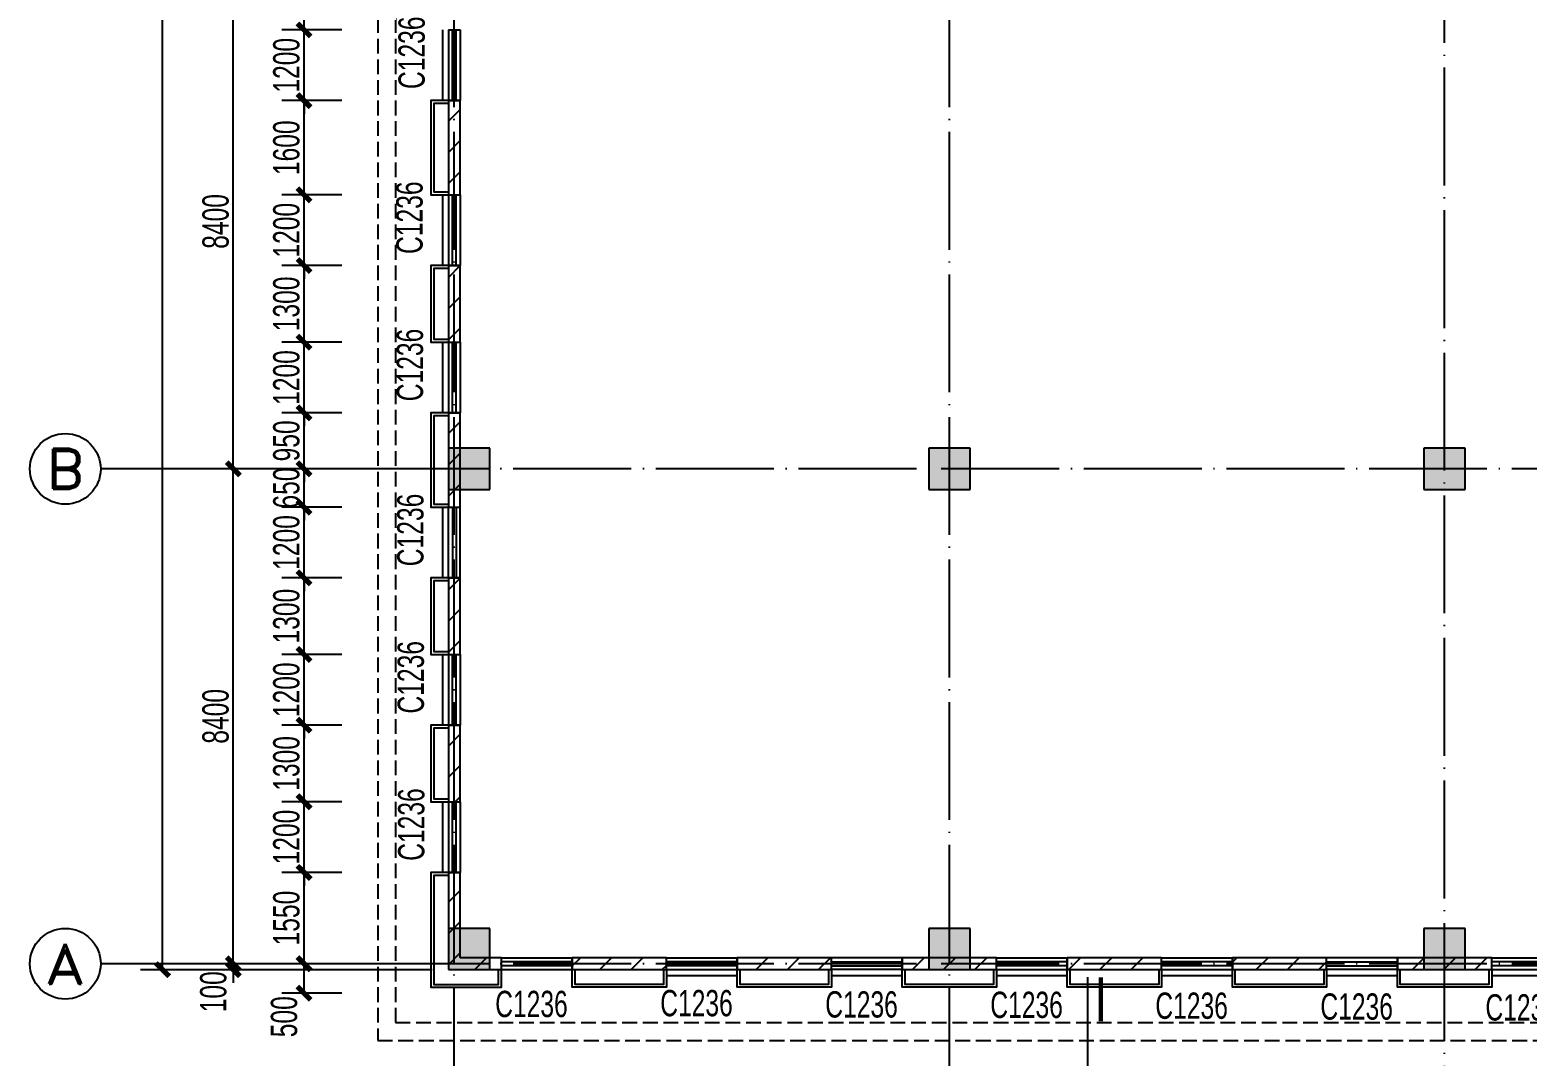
# Model space of a CAD drawing. Extents: x 1821501 to 1914341, y 446160 to 501460.
# Drawn here: x 1824241 to 1849641, y 455443 to 472860 of the extents above; entities that cross this region are included whole.
import ezdxf
from ezdxf.enums import TextEntityAlignment as Align

# ---------------------------------------------------------------- set-up
doc = ezdxf.new("R2010")
doc.units = 0
doc.header["$LTSCALE"] = 1000
doc.linetypes.add('11#平面图$0$DASH', pattern=[0.35, 0.25, -0.1])
doc.linetypes.add('11#平面图$0$DOTE', pattern=[2.42, 2, -0.2, 0.02, -0.2])
doc.layers.get('0').update_dxf_attribs({"linetype": 'CONTINUOUS'})
doc.layers.get('Defpoints').update_dxf_attribs({"linetype": 'CONTINUOUS'})
for name, color, linetype in [('11#平面图$0$A-Anno-Dims', 3, 'CONTINUOUS'), ('11#平面图$0$A-Anno-Note', 241, 'CONTINUOUS'), ('11#平面图$0$A-Grid', 222, '11#平面图$0$DOTE'), ('11#平面图$0$A-Grid-Iden', 11, 'CONTINUOUS'), ('11#平面图$0$A-Roof', 131, 'CONTINUOUS'), ('11#平面图$0$A-Wall-Patt', 13, 'CONTINUOUS'), ('11#平面图$0$PUB_HATCH', 8, 'CONTINUOUS'), ('11#平面图$0$S-Cols', 90, 'CONTINUOUS'), ('11#平面图$0$WALL', 2, 'CONTINUOUS'), ('11#平面图$0$WINDOW', 4, 'CONTINUOUS'), ('11#平面图$0$WINDOW_TEXT', 7, 'CONTINUOUS'), ('AXIS_TEXT', 7, 'CONTINUOUS')]:
    doc.layers.add(name, color=color, linetype=linetype)
doc.layers.add('11#平面图$0$尺寸标注-柱', color=3, linetype='CONTINUOUS', lineweight=18)
doc.styles.add('11#平面图$0$_TCH_AXIS', font='ROMAND', dxfattribs={"width": 0.7, "height": 5, "bigfont": 'JZFZ_CNB'})
doc.styles.add('11#平面图$0$_TCH_DIM_T3', font='JZFZ_ENA', dxfattribs={"width": 0.7, "bigfont": 'JZFZ_CNB'})
doc.styles.add('11#平面图$0$_TCH_WINDOW', font='JZFZ_ENA', dxfattribs={"width": 0.7, "height": 5, "bigfont": 'JZFZ_CNB'})
doc.styles.add('COMPLEX', font='COMPLEX')
doc.dimstyles.new('11#平面图$0$_TCH_ARCH&&150', dxfattribs={"dimtxt": 446.25, "dimasz": 225, "dimexe": 375, "dimexo": 375, "dimgap": 75, "dimtad": 1, "dimdec": 0, "dimzin": 0, "dimdsep": 46, "dimtxsty": '11#平面图$0$_TCH_DIM_T3', "dimblk": '11#平面图$0$_ArchTick', "dimcen": 0.09, "dimclrt": 7, "dimazin": 2, "dimtfac": 1, "dimtdec": 0, "dimtix": 1, "dimtmove": 2, "dimatfit": 3, "dimtolj": 1, "dimtzin": 0, "dimarcsym": 0})
pattern_1 = [(45, (0, 269.27), (-265.16515, 265.16515), [])]

# ---------------------------------------------------------------- blocks, each defined once
blk = doc.blocks.new('11#平面图$0$_ArchTick')
at = {"color": 0, "linetype": 'ByBlock', "const_width": 0.4}
blk.add_lwpolyline([(-0.5, -0.5), (0.5, 0.5)], dxfattribs=at)
blk = doc.blocks.new('*D291')
at = {"layer": '11#平面图$0$A-Grid-Iden', "color": 0, "lineweight": -2, "transparency": 16777216}
for p, q in [((1827691, 457010), (1827691, 457235)), ((1831066, 457010), (1827316, 457010)), ((1827691, 456910), (1827691, 457010)), ((1831066, 456910), (1827316, 456910)), ((1827691, 456910), (1827691, 456685))]:
    blk.add_line(p, q, dxfattribs=at)
at = {"layer": 'Defpoints', "color": 0, "transparency": 16777216}
for p in [(1827691, 457010), (1831441, 457010), (1831441, 456910)]:
    blk.add_point(p, dxfattribs=at)
at = {"layer": '11#平面图$0$A-Grid-Iden', "color": 0, "lineweight": -2, "transparency": 16777216, "xscale": 225, "yscale": 225, "zscale": 225}
for p, rotation in [((1827691, 457010), 270), ((1827691, 456910), 90)]:
    blk.add_blockref('11#平面图$0$_ArchTick', p, dxfattribs=dict(at, rotation=rotation))
at = {"layer": '11#平面图$0$A-Grid-Iden', "color": 7, "transparency": 16777216, "insert": (1827353, 456535), "char_height": 446.2, "attachment_point": 5, "rotation": 90, "style": '11#平面图$0$_TCH_DIM_T3'}
blk.add_mtext('\\A1;100', dxfattribs=at)
blk = doc.blocks.new('*D292')
at = {"layer": '11#平面图$0$A-Grid-Iden', "color": 0, "lineweight": -2, "transparency": 16777216}
for p, q in [((1831066, 465410), (1827316, 465410)), ((1827691, 457010), (1827691, 465410)), ((1831066, 457010), (1827316, 457010))]:
    blk.add_line(p, q, dxfattribs=at)
at = {"layer": 'Defpoints', "color": 0, "transparency": 16777216}
for p in [(1827691, 465410), (1831441, 465410), (1831441, 457010)]:
    blk.add_point(p, dxfattribs=at)
at = {"layer": '11#平面图$0$A-Grid-Iden', "color": 0, "lineweight": -2, "transparency": 16777216, "xscale": 225, "yscale": 225, "zscale": 225}
for p, rotation in [((1827691, 465410), 90), ((1827691, 457010), 270)]:
    blk.add_blockref('11#平面图$0$_ArchTick', p, dxfattribs=dict(at, rotation=rotation))
at = {"layer": '11#平面图$0$A-Grid-Iden', "color": 7, "transparency": 16777216, "insert": (1827392, 461210), "char_height": 446.2, "attachment_point": 5, "rotation": 90, "style": '11#平面图$0$_TCH_DIM_T3'}
blk.add_mtext('\\A1;8400', dxfattribs=at)
blk = doc.blocks.new('*D293')
at = {"layer": '11#平面图$0$A-Grid-Iden', "color": 0, "lineweight": -2, "transparency": 16777216}
for p, q in [((1831066, 473810), (1827316, 473810)), ((1827691, 465410), (1827691, 473810)), ((1831066, 465410), (1827316, 465410))]:
    blk.add_line(p, q, dxfattribs=at)
at = {"layer": 'Defpoints', "color": 0, "transparency": 16777216}
for p in [(1827691, 473810), (1831441, 473810), (1831441, 465410)]:
    blk.add_point(p, dxfattribs=at)
at = {"layer": '11#平面图$0$A-Grid-Iden', "color": 0, "lineweight": -2, "transparency": 16777216, "xscale": 225, "yscale": 225, "zscale": 225}
for p, rotation in [((1827691, 473810), 90), ((1827691, 465410), 270)]:
    blk.add_blockref('11#平面图$0$_ArchTick', p, dxfattribs=dict(at, rotation=rotation))
at = {"layer": '11#平面图$0$A-Grid-Iden', "color": 7, "transparency": 16777216, "insert": (1827392, 469610), "char_height": 446.2, "attachment_point": 5, "rotation": 90, "style": '11#平面图$0$_TCH_DIM_T3'}
blk.add_mtext('\\A1;8400', dxfattribs=at)
blk = doc.blocks.new('*D297')
at = {"layer": '11#平面图$0$A-Grid-Iden', "color": 0, "lineweight": -2, "transparency": 16777216}
for p, q in [((1830966, 490710), (1826116, 490710)), ((1826491, 456910), (1826491, 490710)), ((1830966, 456910), (1826116, 456910))]:
    blk.add_line(p, q, dxfattribs=at)
at = {"layer": 'Defpoints', "color": 0, "transparency": 16777216}
for p in [(1826491, 490710), (1831341, 490710), (1831341, 456910)]:
    blk.add_point(p, dxfattribs=at)
at = {"layer": '11#平面图$0$A-Grid-Iden', "color": 0, "lineweight": -2, "transparency": 16777216, "xscale": 225, "yscale": 225, "zscale": 225}
for p, rotation in [((1826491, 490710), 90), ((1826491, 456910), 270)]:
    blk.add_blockref('11#平面图$0$_ArchTick', p, dxfattribs=dict(at, rotation=rotation))
at = {"layer": '11#平面图$0$A-Grid-Iden', "color": 7, "transparency": 16777216, "insert": (1826192, 473810), "char_height": 446.2, "attachment_point": 5, "rotation": 90, "style": '11#平面图$0$_TCH_DIM_T3'}
blk.add_mtext('\\A1;33800', dxfattribs=at)
blk = doc.blocks.new('_AXISO')
blk.add_circle((0, 0), 0.5)
at = {"layer": 'AXIS_TEXT', "style": 'COMPLEX', "width": 1.041667}
blk.add_attdef('A', text='', height=0.56, dxfattribs=at).set_placement((-0.25, -0.28), (0.25, -0.28), align=Align.FIT)
blk = doc.blocks.new('11#平面图$0$$TCHSYS$WIN2D')
for p, q in [((-0.5, 0.5), (0.5, 0.5)), ((-0.5, 0.5), (-0.5, -0.5)), ((0.5, 0.5), (0.5, -0.5)), ((0.5, 0.167), (-0.5, 0.167)), ((0.5, -0.167), (-0.5, -0.167)), ((-0.5, -0.5), (0.5, -0.5))]:
    blk.add_line(p, q)
blk = doc.blocks.new('11#平面图$0$A$C7CF12DCB')
at = {"layer": '11#平面图$0$A-Wall-Patt'}
for points in [[(700, 8850), (0, 8850), (0, 8150), (700, 8150)], [(8850, 8850), (8150, 8850), (8150, 8150), (8850, 8150)], [(17250, 8850), (16550, 8850), (16550, 8150), (17250, 8150)], [(700, 700), (0, 700), (0, 0), (700, 0)], [(8850, 700), (8150, 700), (8150, 0), (8850, 0)], [(17250, 700), (16550, 700), (16550, 0), (17250, 0)]]:
    blk.add_hatch(color=256, dxfattribs=at).paths.add_polyline_path(points)
at = {"layer": '11#平面图$0$S-Cols'}
for p, q in [((700, 8850), (0, 8850)), ((0, 8850), (0, 8150)), ((700, 8150), (700, 8850)), ((8850, 8850), (8150, 8850)), ((8150, 8850), (8150, 8150)), ((8850, 8150), (8850, 8850)), ((17250, 8850), (16550, 8850)), ((16550, 8850), (16550, 8150)), ((17250, 8150), (17250, 8850)), ((0, 8150), (700, 8150)), ((8150, 8150), (8850, 8150)), ((16550, 8150), (17250, 8150)), ((700, 700), (0, 700)), ((0, 700), (0, 0)), ((700, 0), (700, 700)), ((8850, 700), (8150, 700)), ((8150, 700), (8150, 0)), ((8850, 0), (8850, 700)), ((17250, 700), (16550, 700)), ((16550, 700), (16550, 0)), ((17250, 0), (17250, 700)), ((0, 0), (700, 0)), ((8150, 0), (8850, 0)), ((16550, 0), (17250, 0))]:
    blk.add_line(p, q, dxfattribs=at)
blk = doc.blocks.new('*D167')
at = {"layer": '11#平面图$0$A-Anno-Dims', "color": 0, "lineweight": -2, "transparency": 16777216}
for p, q in [((1149, 5325), (134, 5325)), ((509, 4825), (509, 5325)), ((1149, 4825), (134, 4825))]:
    blk.add_line(p, q, dxfattribs=at)
at = {"layer": 'Defpoints', "color": 0, "transparency": 16777216}
for p in [(509, 5325), (1524, 5325), (1524, 4825)]:
    blk.add_point(p, dxfattribs=at)
at = {"layer": '11#平面图$0$A-Anno-Dims', "color": 0, "lineweight": -2, "transparency": 16777216, "xscale": 225, "yscale": 225, "zscale": 225}
for p, rotation in [((509, 5325), 90), ((509, 4825), 270)]:
    blk.add_blockref('11#平面图$0$_ArchTick', p, dxfattribs=dict(at, rotation=rotation))
at = {"layer": '11#平面图$0$A-Anno-Dims', "color": 7, "transparency": 16777216, "insert": (172, 4426), "char_height": 446.2, "attachment_point": 5, "rotation": 90, "style": '11#平面图$0$_TCH_DIM_T3'}
blk.add_mtext('\\A1;500', dxfattribs=at)
blk = doc.blocks.new('*D168')
at = {"layer": '11#平面图$0$A-Anno-Dims', "color": 0, "lineweight": -2, "transparency": 16777216}
for p, q in [((1149, 6875), (134, 6875)), ((509, 5325), (509, 6875)), ((1149, 5325), (134, 5325))]:
    blk.add_line(p, q, dxfattribs=at)
at = {"layer": 'Defpoints', "color": 0, "transparency": 16777216}
for p in [(509, 6875), (1524, 6875), (1524, 5325)]:
    blk.add_point(p, dxfattribs=at)
at = {"layer": '11#平面图$0$A-Anno-Dims', "color": 0, "lineweight": -2, "transparency": 16777216, "xscale": 225, "yscale": 225, "zscale": 225}
for p, rotation in [((509, 6875), 90), ((509, 5325), 270)]:
    blk.add_blockref('11#平面图$0$_ArchTick', p, dxfattribs=dict(at, rotation=rotation))
at = {"layer": '11#平面图$0$A-Anno-Dims', "color": 7, "transparency": 16777216, "insert": (211, 6100), "char_height": 446.2, "attachment_point": 5, "rotation": 90, "style": '11#平面图$0$_TCH_DIM_T3'}
blk.add_mtext('\\A1;1550', dxfattribs=at)
blk = doc.blocks.new('*D169')
at = {"layer": '11#平面图$0$A-Anno-Dims', "color": 0, "lineweight": -2, "transparency": 16777216}
for p, q in [((509, 8075), (509, 8300)), ((1149, 8075), (134, 8075)), ((509, 6875), (509, 8075)), ((1149, 6875), (134, 6875)), ((509, 6875), (509, 6650))]:
    blk.add_line(p, q, dxfattribs=at)
at = {"layer": 'Defpoints', "color": 0, "transparency": 16777216}
for p in [(509, 8075), (1524, 8075), (1524, 6875)]:
    blk.add_point(p, dxfattribs=at)
at = {"layer": '11#平面图$0$A-Anno-Dims', "color": 0, "lineweight": -2, "transparency": 16777216, "xscale": 225, "yscale": 225, "zscale": 225}
for p, rotation in [((509, 8075), 270), ((509, 6875), 90)]:
    blk.add_blockref('11#平面图$0$_ArchTick', p, dxfattribs=dict(at, rotation=rotation))
at = {"layer": '11#平面图$0$A-Anno-Dims', "color": 7, "transparency": 16777216, "insert": (211, 7475), "char_height": 446.2, "attachment_point": 5, "rotation": 90, "style": '11#平面图$0$_TCH_DIM_T3'}
blk.add_mtext('\\A1;1200', dxfattribs=at)
blk = doc.blocks.new('*D170')
at = {"layer": '11#平面图$0$A-Anno-Dims', "color": 0, "lineweight": -2, "transparency": 16777216}
for p, q in [((1149, 9375), (134, 9375)), ((509, 8075), (509, 9375)), ((1149, 8075), (134, 8075))]:
    blk.add_line(p, q, dxfattribs=at)
at = {"layer": 'Defpoints', "color": 0, "transparency": 16777216}
for p in [(509, 9375), (1524, 9375), (1524, 8075)]:
    blk.add_point(p, dxfattribs=at)
at = {"layer": '11#平面图$0$A-Anno-Dims', "color": 0, "lineweight": -2, "transparency": 16777216, "xscale": 225, "yscale": 225, "zscale": 225}
for p, rotation in [((509, 9375), 90), ((509, 8075), 270)]:
    blk.add_blockref('11#平面图$0$_ArchTick', p, dxfattribs=dict(at, rotation=rotation))
at = {"layer": '11#平面图$0$A-Anno-Dims', "color": 7, "transparency": 16777216, "insert": (211, 8725), "char_height": 446.2, "attachment_point": 5, "rotation": 90, "style": '11#平面图$0$_TCH_DIM_T3'}
blk.add_mtext('\\A1;1300', dxfattribs=at)
blk = doc.blocks.new('*D171')
at = {"layer": '11#平面图$0$A-Anno-Dims', "color": 0, "lineweight": -2, "transparency": 16777216}
for p, q in [((509, 10575), (509, 10800)), ((1149, 10575), (134, 10575)), ((509, 9375), (509, 10575)), ((1149, 9375), (134, 9375)), ((509, 9375), (509, 9150))]:
    blk.add_line(p, q, dxfattribs=at)
at = {"layer": 'Defpoints', "color": 0, "transparency": 16777216}
for p in [(509, 10575), (1524, 10575), (1524, 9375)]:
    blk.add_point(p, dxfattribs=at)
at = {"layer": '11#平面图$0$A-Anno-Dims', "color": 0, "lineweight": -2, "transparency": 16777216, "xscale": 225, "yscale": 225, "zscale": 225}
for p, rotation in [((509, 10575), 270), ((509, 9375), 90)]:
    blk.add_blockref('11#平面图$0$_ArchTick', p, dxfattribs=dict(at, rotation=rotation))
at = {"layer": '11#平面图$0$A-Anno-Dims', "color": 7, "transparency": 16777216, "insert": (211, 9975), "char_height": 446.2, "attachment_point": 5, "rotation": 90, "style": '11#平面图$0$_TCH_DIM_T3'}
blk.add_mtext('\\A1;1200', dxfattribs=at)
blk = doc.blocks.new('*D172')
at = {"layer": '11#平面图$0$A-Anno-Dims', "color": 0, "lineweight": -2, "transparency": 16777216}
for p, q in [((1149, 11875), (134, 11875)), ((509, 10575), (509, 11875)), ((1149, 10575), (134, 10575))]:
    blk.add_line(p, q, dxfattribs=at)
at = {"layer": 'Defpoints', "color": 0, "transparency": 16777216}
for p in [(509, 11875), (1524, 11875), (1524, 10575)]:
    blk.add_point(p, dxfattribs=at)
at = {"layer": '11#平面图$0$A-Anno-Dims', "color": 0, "lineweight": -2, "transparency": 16777216, "xscale": 225, "yscale": 225, "zscale": 225}
for p, rotation in [((509, 11875), 90), ((509, 10575), 270)]:
    blk.add_blockref('11#平面图$0$_ArchTick', p, dxfattribs=dict(at, rotation=rotation))
at = {"layer": '11#平面图$0$A-Anno-Dims', "color": 7, "transparency": 16777216, "insert": (211, 11225), "char_height": 446.2, "attachment_point": 5, "rotation": 90, "style": '11#平面图$0$_TCH_DIM_T3'}
blk.add_mtext('\\A1;1300', dxfattribs=at)
blk = doc.blocks.new('*D173')
at = {"layer": '11#平面图$0$A-Anno-Dims', "color": 0, "lineweight": -2, "transparency": 16777216}
for p, q in [((509, 13075), (509, 13300)), ((1149, 13075), (134, 13075)), ((509, 11875), (509, 13075)), ((1149, 11875), (134, 11875)), ((509, 11875), (509, 11650))]:
    blk.add_line(p, q, dxfattribs=at)
at = {"layer": 'Defpoints', "color": 0, "transparency": 16777216}
for p in [(509, 13075), (1524, 13075), (1524, 11875)]:
    blk.add_point(p, dxfattribs=at)
at = {"layer": '11#平面图$0$A-Anno-Dims', "color": 0, "lineweight": -2, "transparency": 16777216, "xscale": 225, "yscale": 225, "zscale": 225}
for p, rotation in [((509, 13075), 270), ((509, 11875), 90)]:
    blk.add_blockref('11#平面图$0$_ArchTick', p, dxfattribs=dict(at, rotation=rotation))
at = {"layer": '11#平面图$0$A-Anno-Dims', "color": 7, "transparency": 16777216, "insert": (211, 12475), "char_height": 446.2, "attachment_point": 5, "rotation": 90, "style": '11#平面图$0$_TCH_DIM_T3'}
blk.add_mtext('\\A1;1200', dxfattribs=at)
blk = doc.blocks.new('*D174')
at = {"layer": '11#平面图$0$A-Anno-Dims', "color": 0, "lineweight": -2, "transparency": 16777216}
for p, q in [((1149, 13725), (134, 13725)), ((509, 13725), (509, 13950)), ((509, 13075), (509, 13725)), ((1149, 13075), (134, 13075)), ((509, 13075), (509, 12850))]:
    blk.add_line(p, q, dxfattribs=at)
at = {"layer": 'Defpoints', "color": 0, "transparency": 16777216}
for p in [(509, 13725), (1524, 13725), (1524, 13075)]:
    blk.add_point(p, dxfattribs=at)
at = {"layer": '11#平面图$0$A-Anno-Dims', "color": 0, "lineweight": -2, "transparency": 16777216, "xscale": 225, "yscale": 225, "zscale": 225}
for p, rotation in [((509, 13725), 270), ((509, 13075), 90)]:
    blk.add_blockref('11#平面图$0$_ArchTick', p, dxfattribs=dict(at, rotation=rotation))
at = {"layer": '11#平面图$0$A-Anno-Dims', "color": 7, "transparency": 16777216, "insert": (211, 13400), "char_height": 446.2, "attachment_point": 5, "rotation": 90, "style": '11#平面图$0$_TCH_DIM_T3'}
blk.add_mtext('\\A1;650', dxfattribs=at)
blk = doc.blocks.new('*D175')
at = {"layer": '11#平面图$0$A-Anno-Dims', "color": 0, "lineweight": -2, "transparency": 16777216}
for p, q in [((509, 14675), (509, 14900)), ((1149, 14675), (134, 14675)), ((509, 13725), (509, 14675)), ((1149, 13725), (134, 13725)), ((509, 13725), (509, 13500))]:
    blk.add_line(p, q, dxfattribs=at)
at = {"layer": 'Defpoints', "color": 0, "transparency": 16777216}
for p in [(509, 14675), (1524, 14675), (1524, 13725)]:
    blk.add_point(p, dxfattribs=at)
at = {"layer": '11#平面图$0$A-Anno-Dims', "color": 0, "lineweight": -2, "transparency": 16777216, "xscale": 225, "yscale": 225, "zscale": 225}
for p, rotation in [((509, 14675), 270), ((509, 13725), 90)]:
    blk.add_blockref('11#平面图$0$_ArchTick', p, dxfattribs=dict(at, rotation=rotation))
at = {"layer": '11#平面图$0$A-Anno-Dims', "color": 7, "transparency": 16777216, "insert": (211, 14200), "char_height": 446.2, "attachment_point": 5, "rotation": 90, "style": '11#平面图$0$_TCH_DIM_T3'}
blk.add_mtext('\\A1;950', dxfattribs=at)
blk = doc.blocks.new('*D176')
at = {"layer": '11#平面图$0$A-Anno-Dims', "color": 0, "lineweight": -2, "transparency": 16777216}
for p, q in [((509, 15875), (509, 16100)), ((1149, 15875), (134, 15875)), ((509, 14675), (509, 15875)), ((1149, 14675), (134, 14675)), ((509, 14675), (509, 14450))]:
    blk.add_line(p, q, dxfattribs=at)
at = {"layer": 'Defpoints', "color": 0, "transparency": 16777216}
for p in [(509, 15875), (1524, 15875), (1524, 14675)]:
    blk.add_point(p, dxfattribs=at)
at = {"layer": '11#平面图$0$A-Anno-Dims', "color": 0, "lineweight": -2, "transparency": 16777216, "xscale": 225, "yscale": 225, "zscale": 225}
for p, rotation in [((509, 15875), 270), ((509, 14675), 90)]:
    blk.add_blockref('11#平面图$0$_ArchTick', p, dxfattribs=dict(at, rotation=rotation))
at = {"layer": '11#平面图$0$A-Anno-Dims', "color": 7, "transparency": 16777216, "insert": (211, 15275), "char_height": 446.2, "attachment_point": 5, "rotation": 90, "style": '11#平面图$0$_TCH_DIM_T3'}
blk.add_mtext('\\A1;1200', dxfattribs=at)
blk = doc.blocks.new('*D177')
at = {"layer": '11#平面图$0$A-Anno-Dims', "color": 0, "lineweight": -2, "transparency": 16777216}
for p, q in [((1149, 17175), (134, 17175)), ((509, 15875), (509, 17175)), ((1149, 15875), (134, 15875))]:
    blk.add_line(p, q, dxfattribs=at)
at = {"layer": 'Defpoints', "color": 0, "transparency": 16777216}
for p in [(509, 17175), (1524, 17175), (1524, 15875)]:
    blk.add_point(p, dxfattribs=at)
at = {"layer": '11#平面图$0$A-Anno-Dims', "color": 0, "lineweight": -2, "transparency": 16777216, "xscale": 225, "yscale": 225, "zscale": 225}
for p, rotation in [((509, 17175), 90), ((509, 15875), 270)]:
    blk.add_blockref('11#平面图$0$_ArchTick', p, dxfattribs=dict(at, rotation=rotation))
at = {"layer": '11#平面图$0$A-Anno-Dims', "color": 7, "transparency": 16777216, "insert": (211, 16525), "char_height": 446.2, "attachment_point": 5, "rotation": 90, "style": '11#平面图$0$_TCH_DIM_T3'}
blk.add_mtext('\\A1;1300', dxfattribs=at)
blk = doc.blocks.new('*D178')
at = {"layer": '11#平面图$0$A-Anno-Dims', "color": 0, "lineweight": -2, "transparency": 16777216}
for p, q in [((509, 18375), (509, 18600)), ((1149, 18375), (134, 18375)), ((509, 17175), (509, 18375)), ((1149, 17175), (134, 17175)), ((509, 17175), (509, 16950))]:
    blk.add_line(p, q, dxfattribs=at)
at = {"layer": 'Defpoints', "color": 0, "transparency": 16777216}
for p in [(509, 18375), (1524, 18375), (1524, 17175)]:
    blk.add_point(p, dxfattribs=at)
at = {"layer": '11#平面图$0$A-Anno-Dims', "color": 0, "lineweight": -2, "transparency": 16777216, "xscale": 225, "yscale": 225, "zscale": 225}
for p, rotation in [((509, 18375), 270), ((509, 17175), 90)]:
    blk.add_blockref('11#平面图$0$_ArchTick', p, dxfattribs=dict(at, rotation=rotation))
at = {"layer": '11#平面图$0$A-Anno-Dims', "color": 7, "transparency": 16777216, "insert": (211, 17775), "char_height": 446.2, "attachment_point": 5, "rotation": 90, "style": '11#平面图$0$_TCH_DIM_T3'}
blk.add_mtext('\\A1;1200', dxfattribs=at)
blk = doc.blocks.new('*D179')
at = {"layer": '11#平面图$0$A-Anno-Dims', "color": 0, "lineweight": -2, "transparency": 16777216}
for p, q in [((1149, 19975), (134, 19975)), ((509, 18375), (509, 19975)), ((1149, 18375), (134, 18375))]:
    blk.add_line(p, q, dxfattribs=at)
at = {"layer": 'Defpoints', "color": 0, "transparency": 16777216}
for p in [(509, 19975), (1524, 19975), (1524, 18375)]:
    blk.add_point(p, dxfattribs=at)
at = {"layer": '11#平面图$0$A-Anno-Dims', "color": 0, "lineweight": -2, "transparency": 16777216, "xscale": 225, "yscale": 225, "zscale": 225}
for p, rotation in [((509, 19975), 90), ((509, 18375), 270)]:
    blk.add_blockref('11#平面图$0$_ArchTick', p, dxfattribs=dict(at, rotation=rotation))
at = {"layer": '11#平面图$0$A-Anno-Dims', "color": 7, "transparency": 16777216, "insert": (211, 19175), "char_height": 446.2, "attachment_point": 5, "rotation": 90, "style": '11#平面图$0$_TCH_DIM_T3'}
blk.add_mtext('\\A1;1600', dxfattribs=at)
blk = doc.blocks.new('*D180')
at = {"layer": '11#平面图$0$A-Anno-Dims', "color": 0, "lineweight": -2, "transparency": 16777216}
for p, q in [((509, 21175), (509, 21400)), ((1149, 21175), (134, 21175)), ((509, 19975), (509, 21175)), ((1149, 19975), (134, 19975)), ((509, 19975), (509, 19750))]:
    blk.add_line(p, q, dxfattribs=at)
at = {"layer": 'Defpoints', "color": 0, "transparency": 16777216}
for p in [(509, 21175), (1524, 21175), (1524, 19975)]:
    blk.add_point(p, dxfattribs=at)
at = {"layer": '11#平面图$0$A-Anno-Dims', "color": 0, "lineweight": -2, "transparency": 16777216, "xscale": 225, "yscale": 225, "zscale": 225}
for p, rotation in [((509, 21175), 270), ((509, 19975), 90)]:
    blk.add_blockref('11#平面图$0$_ArchTick', p, dxfattribs=dict(at, rotation=rotation))
at = {"layer": '11#平面图$0$A-Anno-Dims', "color": 7, "transparency": 16777216, "insert": (211, 20575), "char_height": 446.2, "attachment_point": 5, "rotation": 90, "style": '11#平面图$0$_TCH_DIM_T3'}
blk.add_mtext('\\A1;1200', dxfattribs=at)
blk = doc.blocks.new('*D181')
at = {"layer": '11#平面图$0$A-Anno-Dims', "color": 0, "lineweight": -2, "transparency": 16777216}
for p, q in [((1149, 23075), (134, 23075)), ((509, 21175), (509, 23075)), ((1149, 21175), (134, 21175))]:
    blk.add_line(p, q, dxfattribs=at)
at = {"layer": 'Defpoints', "color": 0, "transparency": 16777216}
for p in [(509, 23075), (1524, 23075), (1524, 21175)]:
    blk.add_point(p, dxfattribs=at)
at = {"layer": '11#平面图$0$A-Anno-Dims', "color": 0, "lineweight": -2, "transparency": 16777216, "xscale": 225, "yscale": 225, "zscale": 225}
for p, rotation in [((509, 23075), 90), ((509, 21175), 270)]:
    blk.add_blockref('11#平面图$0$_ArchTick', p, dxfattribs=dict(at, rotation=rotation))
at = {"layer": '11#平面图$0$A-Anno-Dims', "color": 7, "transparency": 16777216, "insert": (211, 22125), "char_height": 446.2, "attachment_point": 5, "rotation": 90, "style": '11#平面图$0$_TCH_DIM_T3'}
blk.add_mtext('\\A1;1900', dxfattribs=at)
blk = doc.blocks.new('11#平面图$0$A$C124F583F')
at = {"layer": '11#平面图$0$A-Anno-Dims'}
for p1, p2, picture, middle in [((1524.2, 21175), (1524.2, 23075), '*D181', (211, 22125)), ((1524.2, 19975), (1524.2, 21175), '*D180', (211, 20575)), ((1524.2, 18375), (1524.2, 19975), '*D179', (211, 19175)), ((1524.2, 17175), (1524.2, 18375), '*D178', (211, 17775)), ((1524.2, 15875), (1524.2, 17175), '*D177', (211, 16525)), ((1524.2, 14675), (1524.2, 15875), '*D176', (211, 15275)), ((1524.2, 13725), (1524.2, 14675), '*D175', (211, 14200)), ((1524.2, 13075), (1524.2, 13725), '*D174', (211, 13400)), ((1524.2, 11875), (1524.2, 13075), '*D173', (211, 12475)), ((1524.2, 10575), (1524.2, 11875), '*D172', (211, 11225)), ((1524.2, 9375), (1524.2, 10575), '*D171', (211, 9975)), ((1524.2, 8075), (1524.2, 9375), '*D170', (211, 8725)), ((1524.2, 6875), (1524.2, 8075), '*D169', (211, 7475)), ((1524.2, 5325), (1524.2, 6875), '*D168', (211, 6100))]:
    dim = blk.add_aligned_dim(p1=p1, p2=p2, distance=1015, dimstyle='11#平面图$0$_TCH_ARCH&&150', dxfattribs=at)
    dim.commit()
    dim.dimension.update_dxf_attribs({"geometry": picture, "text_midpoint": middle})
dim = blk.add_linear_dim(base=(509.1, 5325), p1=(1524.2, 4825), p2=(1524.2, 5325), angle=90, dimstyle='11#平面图$0$_TCH_ARCH&&150', dxfattribs=at)
dim.commit()
dim.dimension.update_dxf_attribs({"geometry": '*D167', "text_midpoint": (171.6, 4425.6), "dimtype": 129})

msp = doc.modelspace()

# ---------------------------------------------------------------- hatches: boundary and pattern name
at = {"layer": '11#平面图$0$PUB_HATCH'}
h = msp.add_hatch(dxfattribs=at)
h.set_pattern_fill('普通砖', color=256, scale=150, style=0)
h.set_pattern_definition(pattern_1)
h.paths.add_polyline_path([(1831540.6, 470060.5), (1831540.6, 471660.5), (1831340.6, 471660.5), (1831340.6, 470060.5)])
h = msp.add_hatch(dxfattribs=at)
h.set_pattern_fill('普通砖', color=256, scale=150, style=0)
h.set_pattern_definition(pattern_1)
h.paths.add_polyline_path([(1831540.6, 467560.5), (1831540.6, 468860.5), (1831340.6, 468860.5), (1831340.6, 467560.5)])
h = msp.add_hatch(dxfattribs=at)
h.set_pattern_fill('普通砖', color=256, scale=150, style=0)
h.set_pattern_definition(pattern_1)
h.paths.add_polyline_path([(1831540.6, 464760.5), (1831540.6, 466360.5), (1831340.6, 466360.5), (1831340.6, 464760.5)])
h = msp.add_hatch(dxfattribs=at)
h.set_pattern_fill('普通砖', color=256, scale=150, style=0)
h.set_pattern_definition(pattern_1)
h.paths.add_polyline_path([(1831540.6, 462260.5), (1831540.6, 463560.5), (1831340.6, 463560.5), (1831340.6, 462260.5)])
h = msp.add_hatch(dxfattribs=at)
h.set_pattern_fill('普通砖', color=256, scale=150, style=0)
h.set_pattern_definition(pattern_1)
h.paths.add_polyline_path([(1831540.6, 459760.5), (1831540.6, 461060.5), (1831340.6, 461060.5), (1831340.6, 459760.5)])
h = msp.add_hatch(dxfattribs=at)
h.set_pattern_fill('普通砖', color=256, scale=150, style=0)
h.set_pattern_definition(pattern_1)
h.paths.add_polyline_path([(1831540.6, 457110.5), (1831540.6, 458560.5), (1831340.6, 458560.5), (1831340.6, 456910.5)])
h = msp.add_hatch(dxfattribs=at)
h.set_pattern_fill('普通砖', color=256, scale=150, style=0)
h.set_pattern_definition(pattern_1)
h.paths.add_polyline_path([(1831340.6, 456910.5), (1832240.6, 456910.5), (1832240.6, 457110.5), (1831540.6, 457110.5)])
h = msp.add_hatch(dxfattribs=at)
h.set_pattern_fill('普通砖', color=256, scale=150, style=0)
h.set_pattern_definition(pattern_1)
h.paths.add_polyline_path([(1835040.6, 457110.5), (1833440.6, 457110.5), (1833440.6, 456910.5), (1835040.6, 456910.5)])
h = msp.add_hatch(dxfattribs=at)
h.set_pattern_fill('普通砖', color=256, scale=150, style=0)
h.set_pattern_definition(pattern_1)
h.paths.add_polyline_path([(1837840.6, 457110.5), (1836240.6, 457110.5), (1836240.6, 456910.5), (1837840.6, 456910.5)])
h = msp.add_hatch(dxfattribs=at)
h.set_pattern_fill('普通砖', color=256, scale=150, style=0)
h.set_pattern_definition(pattern_1)
h.paths.add_polyline_path([(1840640.6, 457110.5), (1839040.6, 457110.5), (1839040.6, 456910.5), (1840640.6, 456910.5)])
h = msp.add_hatch(dxfattribs=at)
h.set_pattern_fill('普通砖', color=256, scale=150, style=0)
h.set_pattern_definition(pattern_1)
h.paths.add_polyline_path([(1843440.6, 457110.5), (1841840.6, 457110.5), (1841840.6, 456910.5), (1843440.6, 456910.5)])
h = msp.add_hatch(dxfattribs=at)
h.set_pattern_fill('普通砖', color=256, scale=150, style=0)
h.set_pattern_definition(pattern_1)
h.paths.add_polyline_path([(1846240.6, 457110.5), (1844640.6, 457110.5), (1844640.6, 456910.5), (1846240.6, 456910.5)])
h = msp.add_hatch(dxfattribs=at)
h.set_pattern_fill('普通砖', color=256, scale=150, style=0)
h.set_pattern_definition(pattern_1)
h.paths.add_polyline_path([(1849040.6, 457110.5), (1847440.6, 457110.5), (1847440.6, 456910.5), (1849040.6, 456910.5)])

# ---------------------------------------------------------------- linework, layer by layer
at = {"layer": '11#平面图$0$A-Anno-Dims'}
msp.add_line((1842184.9, 456782.3), (1842184.9, 446910.5), dxfattribs=at)
at = {"layer": '11#平面图$0$A-Anno-Dims', "const_width": 75}
msp.add_lwpolyline([(1842409.9, 456782.3), (1842409.9, 456032.3)], dxfattribs=at)
at = {"layer": '11#平面图$0$A-Grid'}
for p, q in [((1831440.6, 454610.5), (1831440.6, 490610.5)), ((1839840.6, 454610.5), (1839840.6, 490610.5)), ((1848240.6, 450860.5), (1848240.6, 490610.5)), ((1907040.6, 465410.5), (1831440.6, 465410.5)), ((1907040.6, 457010.5), (1831440.6, 457010.5))]:
    msp.add_line(p, q, dxfattribs=at)
at = {"layer": '11#平面图$0$A-Grid-Iden'}
for p, q in [((1831440.6, 465410.5), (1825440.6, 465410.5)), ((1831440.6, 457010.5), (1825440.6, 457010.5))]:
    msp.add_line(p, q, dxfattribs=at)
at = {"layer": '11#平面图$0$A-Roof'}
for p, q in [((1831240.6, 472860.5), (1831240.6, 471660.5)), ((1831240.6, 470060.5), (1831240.6, 468860.5)), ((1831240.6, 467560.5), (1831240.6, 466360.5)), ((1831240.6, 464760.5), (1831240.6, 463560.5)), ((1831240.6, 462260.5), (1831240.6, 461060.5)), ((1831240.6, 459760.5), (1831240.6, 458560.5))]:
    msp.add_line(p, q, dxfattribs=at)
at = {"layer": '11#平面图$0$A-Roof', "linetype": '11#平面图$0$DASH'}
for points in [[(1830140.6, 481460.5), (1830140.6, 455710.5), (1856740.6, 455710.5)], [(1830440.6, 481460.5), (1830440.6, 456010.5), (1856740.6, 456010.5)]]:
    msp.add_lwpolyline(points, dxfattribs=at)
at = {"layer": '11#平面图$0$A-Roof'}
for points in [[(1831340.6, 471660.5), (1831040.6, 471660.5), (1831040.6, 470060.5), (1831340.6, 470060.5)], [(1831340.6, 471610.5), (1831090.6, 471610.5), (1831090.6, 470110.5), (1831340.6, 470110.5)], [(1831340.6, 468860.5), (1831040.6, 468860.5), (1831040.6, 467560.5), (1831340.6, 467560.5)], [(1831340.6, 468810.5), (1831090.6, 468810.5), (1831090.6, 467610.5), (1831340.6, 467610.5)], [(1831340.6, 466360.5), (1831040.6, 466360.5), (1831040.6, 464760.5), (1831340.6, 464760.5)], [(1831340.6, 466310.5), (1831090.6, 466310.5), (1831090.6, 464810.5), (1831340.6, 464810.5)], [(1831340.6, 463560.5), (1831040.6, 463560.5), (1831040.6, 462260.5), (1831340.6, 462260.5)], [(1831340.6, 463510.5), (1831090.6, 463510.5), (1831090.6, 462310.5), (1831340.6, 462310.5)], [(1831340.6, 461060.5), (1831040.6, 461060.5), (1831040.6, 459760.5), (1831340.6, 459760.5)], [(1831340.6, 461010.5), (1831090.6, 461010.5), (1831090.6, 459810.5), (1831340.6, 459810.5)], [(1831340.6, 458560.5), (1831040.6, 458560.5), (1831040.6, 456610.5), (1832240.6, 456610.5), (1832240.6, 456910.5)], [(1831340.6, 458510.5), (1831090.6, 458510.5), (1831090.6, 456660.5), (1832190.6, 456660.5), (1832190.6, 456910.5)], [(1835040.6, 456810.5), (1835040.6, 456610.5), (1833440.6, 456610.5), (1833440.6, 456910.5)], [(1834990.6, 456910.5), (1834990.6, 456660.5), (1833490.6, 456660.5), (1833490.6, 456910.5)], [(1835040.6, 456910.5), (1835040.6, 456810.5), (1836240.6, 456810.5), (1836240.6, 456910.5)], [(1837840.6, 456810.5), (1837840.6, 456610.5), (1836240.6, 456610.5), (1836240.6, 456910.5)], [(1837790.6, 456910.5), (1837790.6, 456660.5), (1836290.6, 456660.5), (1836290.6, 456910.5)], [(1837840.6, 456910.5), (1837840.6, 456810.5), (1839040.6, 456810.5), (1839040.6, 456910.5)], [(1840640.6, 456810.5), (1840640.6, 456610.5), (1839040.6, 456610.5), (1839040.6, 456910.5)], [(1840590.6, 456910.5), (1840590.6, 456660.5), (1839090.6, 456660.5), (1839090.6, 456910.5)], [(1840640.6, 456910.5), (1840640.6, 456810.5), (1841840.6, 456810.5), (1841840.6, 456910.5)], [(1843440.6, 456810.5), (1843440.6, 456610.5), (1841840.6, 456610.5), (1841840.6, 456910.5)], [(1843390.6, 456910.5), (1843390.6, 456660.5), (1841890.6, 456660.5), (1841890.6, 456910.5)], [(1843440.6, 456910.5), (1843440.6, 456810.5), (1844640.6, 456810.5), (1844640.6, 456910.5)], [(1846240.6, 456810.5), (1846240.6, 456610.5), (1844640.6, 456610.5), (1844640.6, 456910.5)], [(1846190.6, 456910.5), (1846190.6, 456660.5), (1844690.6, 456660.5), (1844690.6, 456910.5)], [(1846240.6, 456910.5), (1846240.6, 456810.5), (1847440.6, 456810.5), (1847440.6, 456910.5)], [(1849040.6, 456810.5), (1849040.6, 456610.5), (1847440.6, 456610.5), (1847440.6, 456910.5)], [(1848990.6, 456910.5), (1848990.6, 456660.5), (1847490.6, 456660.5), (1847490.6, 456910.5)], [(1849040.6, 456910.5), (1849040.6, 456810.5), (1850240.6, 456810.5), (1850240.6, 456910.5)]]:
    msp.add_lwpolyline(points, dxfattribs=at)
at = {"layer": '11#平面图$0$WALL'}
for p, q in [((1831540.6, 471660.5), (1831340.6, 471660.5)), ((1831340.6, 471660.5), (1831340.6, 470060.5)), ((1831540.6, 470060.5), (1831540.6, 471660.5)), ((1831340.6, 470060.5), (1831540.6, 470060.5)), ((1831540.6, 468860.5), (1831340.6, 468860.5)), ((1831340.6, 468860.5), (1831340.6, 467560.5)), ((1831540.6, 467560.5), (1831540.6, 468860.5)), ((1831340.6, 467560.5), (1831540.6, 467560.5)), ((1831540.6, 466360.5), (1831340.6, 466360.5)), ((1831340.6, 466360.5), (1831340.6, 464760.5)), ((1831540.6, 464760.5), (1831540.6, 466360.5)), ((1831340.6, 464760.5), (1831540.6, 464760.5)), ((1831540.6, 463560.5), (1831340.6, 463560.5)), ((1831340.6, 463560.5), (1831340.6, 462260.5)), ((1831540.6, 462260.5), (1831540.6, 463560.5)), ((1831340.6, 462260.5), (1831540.6, 462260.5)), ((1831540.6, 461060.5), (1831340.6, 461060.5)), ((1831340.6, 461060.5), (1831340.6, 459760.5)), ((1831540.6, 459760.5), (1831540.6, 461060.5)), ((1831340.6, 459760.5), (1831540.6, 459760.5)), ((1831540.6, 458560.5), (1831340.6, 458560.5)), ((1831340.6, 458560.5), (1831340.6, 456910.5)), ((1831540.6, 457110.5), (1831540.6, 458560.5)), ((1832240.6, 457110.5), (1831540.6, 457110.5)), ((1832240.6, 456910.5), (1832240.6, 457110.5)), ((1835040.6, 457110.5), (1833440.6, 457110.5)), ((1833440.6, 457110.5), (1833440.6, 456910.5)), ((1835040.6, 456910.5), (1835040.6, 457110.5)), ((1837840.6, 457110.5), (1836240.6, 457110.5)), ((1836240.6, 457110.5), (1836240.6, 456910.5)), ((1837840.6, 456910.5), (1837840.6, 457110.5)), ((1840640.6, 457110.5), (1839040.6, 457110.5)), ((1839040.6, 457110.5), (1839040.6, 456910.5)), ((1840640.6, 456910.5), (1840640.6, 457110.5)), ((1843440.6, 457110.5), (1841840.6, 457110.5)), ((1841840.6, 457110.5), (1841840.6, 456910.5)), ((1843440.6, 456910.5), (1843440.6, 457110.5)), ((1846240.6, 457110.5), (1844640.6, 457110.5)), ((1844640.6, 457110.5), (1844640.6, 456910.5)), ((1846240.6, 456910.5), (1846240.6, 457110.5)), ((1849040.6, 457110.5), (1847440.6, 457110.5)), ((1847440.6, 457110.5), (1847440.6, 456910.5)), ((1849040.6, 456910.5), (1849040.6, 457110.5)), ((1831340.6, 456910.5), (1832240.6, 456910.5)), ((1833440.6, 456910.5), (1835040.6, 456910.5)), ((1836240.6, 456910.5), (1837840.6, 456910.5)), ((1839040.6, 456910.5), (1840640.6, 456910.5)), ((1841840.6, 456910.5), (1843440.6, 456910.5)), ((1844640.6, 456910.5), (1846240.6, 456910.5)), ((1847440.6, 456910.5), (1849040.6, 456910.5))]:
    msp.add_line(p, q, dxfattribs=at)

# ---------------------------------------------------------------- block references
at = {"layer": '11#平面图$0$A-Anno-Note'}
msp.add_blockref('11#平面图$0$A$C124F583F', (1828381.5, 451685.5), dxfattribs=at)
at = {"layer": '11#平面图$0$A-Grid-Iden'}
ref = msp.add_blockref('_AXISO', (1824840.6, 465410.5), dxfattribs=dict(at, xscale=1200, yscale=1200, zscale=1200))
ref.add_attrib('A', 'B', dxfattribs={"height": 678.8, "style": '11#平面图$0$_TCH_AXIS', "width": 1.235294}).set_placement((1824501.2, 465071.1), (1825180, 465071.1), align=Align.FIT)
ref = msp.add_blockref('_AXISO', (1824840.6, 457010.5), dxfattribs=dict(at, xscale=1200, yscale=1200, zscale=1200))
ref.add_attrib('A', 'A', dxfattribs={"height": 678.8, "style": '11#平面图$0$_TCH_AXIS', "width": 1.166667}).set_placement((1824501.2, 456671.1), (1825180, 456671.1), align=Align.FIT)
at = {"layer": '11#平面图$0$WINDOW'}
ref = msp.add_blockref('11#平面图$0$$TCHSYS$WIN2D', (1831440.6, 472260.5), dxfattribs=dict(at, xscale=-1200, yscale=200, zscale=-1200, rotation=90))
ref.add_attrib('A', 'C1236', (1830938.8, 471857.5), dxfattribs={"layer": '11#平面图$0$WINDOW_TEXT', "height": 446.25, "rotation": 90, "style": '11#平面图$0$_TCH_WINDOW', "width": 0.7})
ref = msp.add_blockref('11#平面图$0$$TCHSYS$WIN2D', (1831440.6, 469460.5), dxfattribs=dict(at, xscale=-1200, yscale=200, zscale=-1200, rotation=90))
ref.add_attrib('A', 'C1236', (1830902.5, 469057.5), dxfattribs={"layer": '11#平面图$0$WINDOW_TEXT', "height": 446.25, "rotation": 90, "style": '11#平面图$0$_TCH_WINDOW', "width": 0.7})
ref = msp.add_blockref('11#平面图$0$$TCHSYS$WIN2D', (1831440.6, 466960.5), dxfattribs=dict(at, xscale=-1200, yscale=200, zscale=-1200, rotation=90))
ref.add_attrib('A', 'C1236', (1830909.8, 466557.5), dxfattribs={"layer": '11#平面图$0$WINDOW_TEXT', "height": 446.25, "rotation": 90, "style": '11#平面图$0$_TCH_WINDOW', "width": 0.7})
ref = msp.add_blockref('11#平面图$0$$TCHSYS$WIN2D', (1831440.6, 464160.5), dxfattribs=dict(at, xscale=1200, yscale=200, zscale=1200, rotation=90))
ref.add_attrib('A', 'C1236', (1830917.4, 463757.5), dxfattribs={"layer": '11#平面图$0$WINDOW_TEXT', "height": 446.25, "rotation": 90, "style": '11#平面图$0$_TCH_WINDOW', "width": 0.7})
ref = msp.add_blockref('11#平面图$0$$TCHSYS$WIN2D', (1831440.6, 461660.5), dxfattribs=dict(at, xscale=-1200, yscale=200, zscale=-1200, rotation=90))
ref.add_attrib('A', 'C1236', (1830924.8, 461257.5), dxfattribs={"layer": '11#平面图$0$WINDOW_TEXT', "height": 446.25, "rotation": 90, "style": '11#平面图$0$_TCH_WINDOW', "width": 0.7})
ref = msp.add_blockref('11#平面图$0$$TCHSYS$WIN2D', (1831440.6, 459160.5), dxfattribs=dict(at, xscale=-1200, yscale=200, zscale=-1200, rotation=90))
ref.add_attrib('A', 'C1236', (1830932.5, 458757.5), dxfattribs={"layer": '11#平面图$0$WINDOW_TEXT', "height": 446.25, "rotation": 90, "style": '11#平面图$0$_TCH_WINDOW', "width": 0.7})
ref = msp.add_blockref('11#平面图$0$$TCHSYS$WIN2D', (1832840.6, 457010.5), dxfattribs=dict(at, xscale=-1200, yscale=200, zscale=-1200, rotation=180))
ref.add_attrib('A', 'C1236', (1832134.1, 456104.7), dxfattribs={"layer": '11#平面图$0$WINDOW_TEXT', "height": 446.25, "style": '11#平面图$0$_TCH_WINDOW', "width": 0.7})
ref = msp.add_blockref('11#平面图$0$$TCHSYS$WIN2D', (1835640.6, 457010.5), dxfattribs=dict(at, xscale=-1200, yscale=200, zscale=-1200, rotation=180))
ref.add_attrib('A', 'C1236', (1834934.1, 456119.3), dxfattribs={"layer": '11#平面图$0$WINDOW_TEXT', "height": 446.25, "style": '11#平面图$0$_TCH_WINDOW', "width": 0.7})
ref = msp.add_blockref('11#平面图$0$$TCHSYS$WIN2D', (1838440.6, 457010.5), dxfattribs=dict(at, xscale=1200, yscale=200, zscale=1200, rotation=180))
ref.add_attrib('A', 'C1236', (1837734.1, 456097.5), dxfattribs={"layer": '11#平面图$0$WINDOW_TEXT', "height": 446.25, "style": '11#平面图$0$_TCH_WINDOW', "width": 0.7})
ref = msp.add_blockref('11#平面图$0$$TCHSYS$WIN2D', (1841240.6, 457010.5), dxfattribs=dict(at, xscale=-1200, yscale=200, zscale=-1200, rotation=180))
ref.add_attrib('A', 'C1236', (1840534.1, 456090.2), dxfattribs={"layer": '11#平面图$0$WINDOW_TEXT', "height": 446.25, "style": '11#平面图$0$_TCH_WINDOW', "width": 0.7})
ref = msp.add_blockref('11#平面图$0$$TCHSYS$WIN2D', (1844040.6, 457010.5), dxfattribs=dict(at, xscale=-1200, yscale=200, zscale=-1200, rotation=180))
ref.add_attrib('A', 'C1236', (1843334.1, 456075.7), dxfattribs={"layer": '11#平面图$0$WINDOW_TEXT', "height": 446.25, "style": '11#平面图$0$_TCH_WINDOW', "width": 0.7})
ref = msp.add_blockref('11#平面图$0$$TCHSYS$WIN2D', (1846840.6, 457010.5), dxfattribs=dict(at, xscale=1200, yscale=200, zscale=1200, rotation=180))
ref.add_attrib('A', 'C1236', (1846134.1, 456061.2), dxfattribs={"layer": '11#平面图$0$WINDOW_TEXT', "height": 446.25, "style": '11#平面图$0$_TCH_WINDOW', "width": 0.7})
ref = msp.add_blockref('11#平面图$0$$TCHSYS$WIN2D', (1849640.6, 457010.5), dxfattribs=dict(at, xscale=-1200, yscale=200, zscale=-1200, rotation=180))
ref.add_attrib('A', 'C1236', (1848934.1, 456046.8), dxfattribs={"layer": '11#平面图$0$WINDOW_TEXT', "height": 446.25, "style": '11#平面图$0$_TCH_WINDOW', "width": 0.7})
at = {"layer": '11#平面图$0$尺寸标注-柱'}
msp.add_blockref('11#平面图$0$A$C7CF12DCB', (1831340.6, 456910.5), dxfattribs=at)

# ---------------------------------------------------------------- dimensions: what is measured, and where the dimension line sits
at = {"layer": '11#平面图$0$A-Grid-Iden'}
for p1, p2, distance, picture, middle in [((1831340.6, 456910.5), (1831340.6, 490710.5), 4850, '*D297', (1826192.5, 473810.5)), ((1831440.6, 465410.5), (1831440.6, 473810.5), 3750, '*D293', (1827392.5, 469610.5)), ((1831440.6, 457010.5), (1831440.6, 465410.5), 3750, '*D292', (1827392.5, 461210.5))]:
    dim = msp.add_aligned_dim(p1=p1, p2=p2, distance=distance, dimstyle='11#平面图$0$_TCH_ARCH&&150', dxfattribs=at)
    dim.commit()
    dim.dimension.update_dxf_attribs({"geometry": picture, "text_midpoint": middle})
dim = msp.add_linear_dim(base=(1827690.6, 457010.5), p1=(1831440.6, 456910.5), p2=(1831440.6, 457010.5), angle=90, dimstyle='11#平面图$0$_TCH_ARCH&&150', dxfattribs=at)
dim.commit()
dim.dimension.update_dxf_attribs({"geometry": '*D291', "text_midpoint": (1827353.1, 456535.1), "dimtype": 129})

doc.saveas('drawing.dxf')
